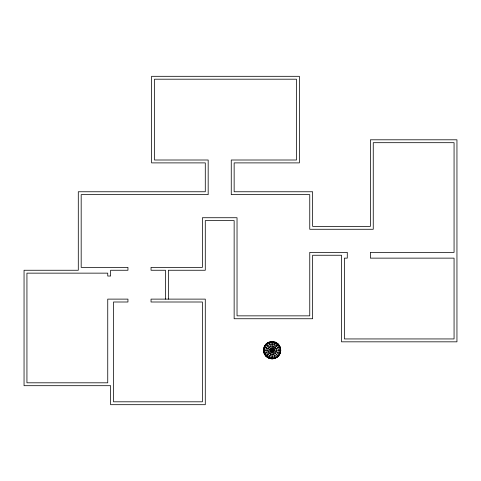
<?xml version="1.0" encoding="UTF-8"?>
<svg xmlns="http://www.w3.org/2000/svg" width="481" height="481" viewBox="0 0 481 481"><rect width="100%" height="100%" fill="white"/><g stroke="black" fill="none" stroke-linecap="round" stroke-linejoin="round"><path stroke-width="0.72" d="M264.063 353.15L263.474 350.21L264.063 347.27M280.201 347.27L280.784 350.21L280.201 353.15M268.5 357.996C262.025 355.399 262.025 345.027 268.5 342.424M275.757 357.996C282.233 355.399 282.233 345.027 275.757 342.424M264.346 346.585C266.029 342.658 271.104 340.554 275.072 342.141M264.346 353.842L266.011 356.331L268.819 358.207L275.445 342.213L278.252 344.089L279.918 346.585M279.918 353.842C278.234 357.762 273.154 359.866 269.192 358.285M266.011 356.331L278.252 344.089M269.192 342.141L272.132 341.558L275.445 342.213M264.135 353.523L280.128 346.897M275.072 358.285L272.132 358.868L268.819 358.207M263.474 350.21L280.784 350.21M264.135 346.897L280.128 353.523M266.011 344.089L278.252 356.331M268.819 342.213L275.445 358.207M272.132 341.558L272.132 358.868M168.356 299.116L168.356 270.256L205.285 270.256L205.285 220.617L234.145 220.617L234.145 318.741L312.644 318.741L312.644 255.249L341.51 255.249L341.51 341.829L456.95 341.829L456.95 139.803L370.37 139.803L370.37 226.389L312.644 226.389L312.644 191.757L234.145 191.757L234.145 162.891L299.362 162.891L299.362 76.311L151.599 76.311L151.599 162.891L205.285 162.891L205.285 191.757L78.295 191.757L78.295 270.256L24.05 270.256L24.05 385.696L110.63 385.696L110.63 404.689L205.285 404.689L205.285 299.116L151.04 299.116L151.04 302.002L202.399 302.002L202.399 401.803L113.516 401.803L113.516 302.002L127.946 302.002L127.946 299.116L107.744 299.116L107.744 382.81L26.936 382.81L26.936 273.142L107.744 273.142L107.744 276.028L110.63 276.028L110.63 270.256L127.946 270.256L127.946 267.37L81.181 267.37L81.181 194.643L208.171 194.643L208.171 160.005L154.485 160.005L154.485 79.197L296.476 79.197L296.476 160.005L231.259 160.005L231.259 194.643L309.758 194.643L309.758 229.275L373.256 229.275L373.256 142.689L454.064 142.689L454.064 252.363L370.37 252.363L370.37 258.135L454.064 258.135L454.064 338.943L344.396 338.943L344.396 258.135L347.282 258.135L347.282 252.363L309.758 252.363L309.758 315.855L237.031 315.855L237.031 217.731L202.399 217.731L202.399 267.37L151.04 267.37L151.04 270.256L165.47 270.256L165.47 299.116M264.406 347.011C260.077 356.782 276.01 363.383 279.852 353.409C284.187 343.644 268.248 337.043 264.406 347.011M265.205 347.342C261.321 356.102 275.607 362.019 279.058 353.078C282.942 344.324 268.651 338.408 265.205 347.342M266.474 347.871C263.305 355.02 274.97 359.854 277.784 352.555C280.958 345.406 269.288 340.572 266.474 347.871M268.133 348.557C265.891 353.613 274.14 357.028 276.13 351.87C278.373 346.813 270.124 343.392 268.133 348.557M270.063 349.356C271.825 359.343 278.373 343.542 270.063 349.356"/></g></svg>
